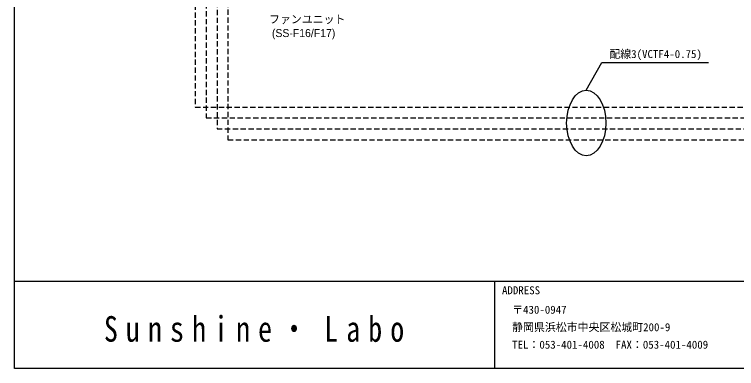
# Model space of a CAD drawing. Units: millimetres, scale not verified. Extents: x -1248 to 1240, y -219 to 343.
# Drawn here: x -408.4 to -77.6, y -219.2 to -57 of the extents above; entities that cross this region are included whole.
import ezdxf
from ezdxf.enums import TextEntityAlignment as Align

# ---------------------------------------------------------------- set-up
doc = ezdxf.new("R2010")
doc.units = ezdxf.units.MM
doc.header["$LTSCALE"] = 2
doc.linetypes.add('DASHED1', pattern=[1.8, 1.2, -0.6])
doc.layers.add('0-0', color=4, linetype='Continuous')
doc.layers.add('F-0', color=2, linetype='Continuous')
doc.styles.add('ＭＳ ゴシック', font='')
doc.styles.add('ＭＳ 明朝', font='')
doc.styles.add('ＭＳ Ｐゴシック', font='')
doc.styles.get('ＭＳ ゴシック').set_extended_font_data('MS Gothic')
doc.styles.get('ＭＳ 明朝').set_extended_font_data('MS Mincho')
doc.styles.get('ＭＳ Ｐゴシック').set_extended_font_data('MS PGothic')

msp = doc.modelspace()

# ---------------------------------------------------------------- linework, layer by layer
at = {"layer": '0-0', "color": 7, "linetype": 'DASHED1'}
for p, q in [((-325.588, 123.861), (-325.588, -99.428)), ((-315.588, 103.461), (-315.588, -109.428)), ((-325.588, -99.428), (-5.819, -99.428)), ((-315.588, -109.428), (43.545, -109.428))]:
    msp.add_line(p, q, dxfattribs=at)
at = {"layer": '0-0', "color": 7}
for p, q in [((-146.548, -91.758), (-139.245, -79.11)), ((-139.245, -79.11), (-90.42, -79.11))]:
    msp.add_line(p, q, dxfattribs=at)
at = {"layer": '0-0', "color": 7, "linetype": 'DASHED1'}
for points in [[(-320.588, 113.661), (-320.588, -104.428), (38.545, -104.428)], [(-310.588, 92.761), (-310.588, -114.428), (48.545, -114.428)]]:
    msp.add_lwpolyline(points, dxfattribs=at)
at = {"layer": '0-0', "color": 7}
msp.add_ellipse((-146.43, -106.756), major_axis=(0, 15), ratio=0.6, dxfattribs=at)
at = {"layer": 'F-0', "color": 5}
for p, q in [((-408.405, -179.18), (399.595, -179.18)), ((399.595, -219.18), (-408.405, -219.18))]:
    msp.add_line(p, q, dxfattribs=at)
at = {"layer": 'F-0'}
msp.add_line((-188.405, -219.18), (-188.405, -179.18), dxfattribs=at)
at = {"layer": 'F-0', "color": 5}
msp.add_lwpolyline([(-408.405, -219.18), (-408.405, 342.82), (399.595, 342.82)], dxfattribs=at)

# ---------------------------------------------------------------- texts
at = {"layer": '0-0'}
for s, style, p in [('ファンユニット', 'ＭＳ Ｐゴシック', (-291.785, -62.202)), ('(SS-F16/F17)', 'ＭＳ Ｐゴシック', (-290.452, -68.506)), ('配線3(VCTF4-0.75)', 'ＭＳ ゴシック', (-135.882, -78.108))]:
    msp.add_text(s, height=3.666, dxfattribs=dict(at, style=style)).set_placement(p, align=Align.BOTTOM_LEFT)
at = {"layer": 'F-0', "color": 4, "style": 'ＭＳ ゴシック'}
for s, p in [('ADDRESS', (-185.05, -186.282)), ('〒430-0947', (-180.405, -195.18)), ('静岡県浜松市中央区松城町200-9', (-180.405, -203.18)), ('TEL：053-401-4008  FAX：053-401-4009', (-180.405, -211.18))]:
    msp.add_text(s, height=3.666, dxfattribs=at).set_placement(p, align=Align.BOTTOM_LEFT)
at = {"layer": 'F-0', "insert": (-367.399, -207.116), "char_height": 11.73, "attachment_point": 7, "style": 'ＭＳ 明朝'}
msp.add_mtext('\\T1.58;\\W0.8;Sunshine・Labo', dxfattribs=at)

doc.saveas('drawing.dxf')
